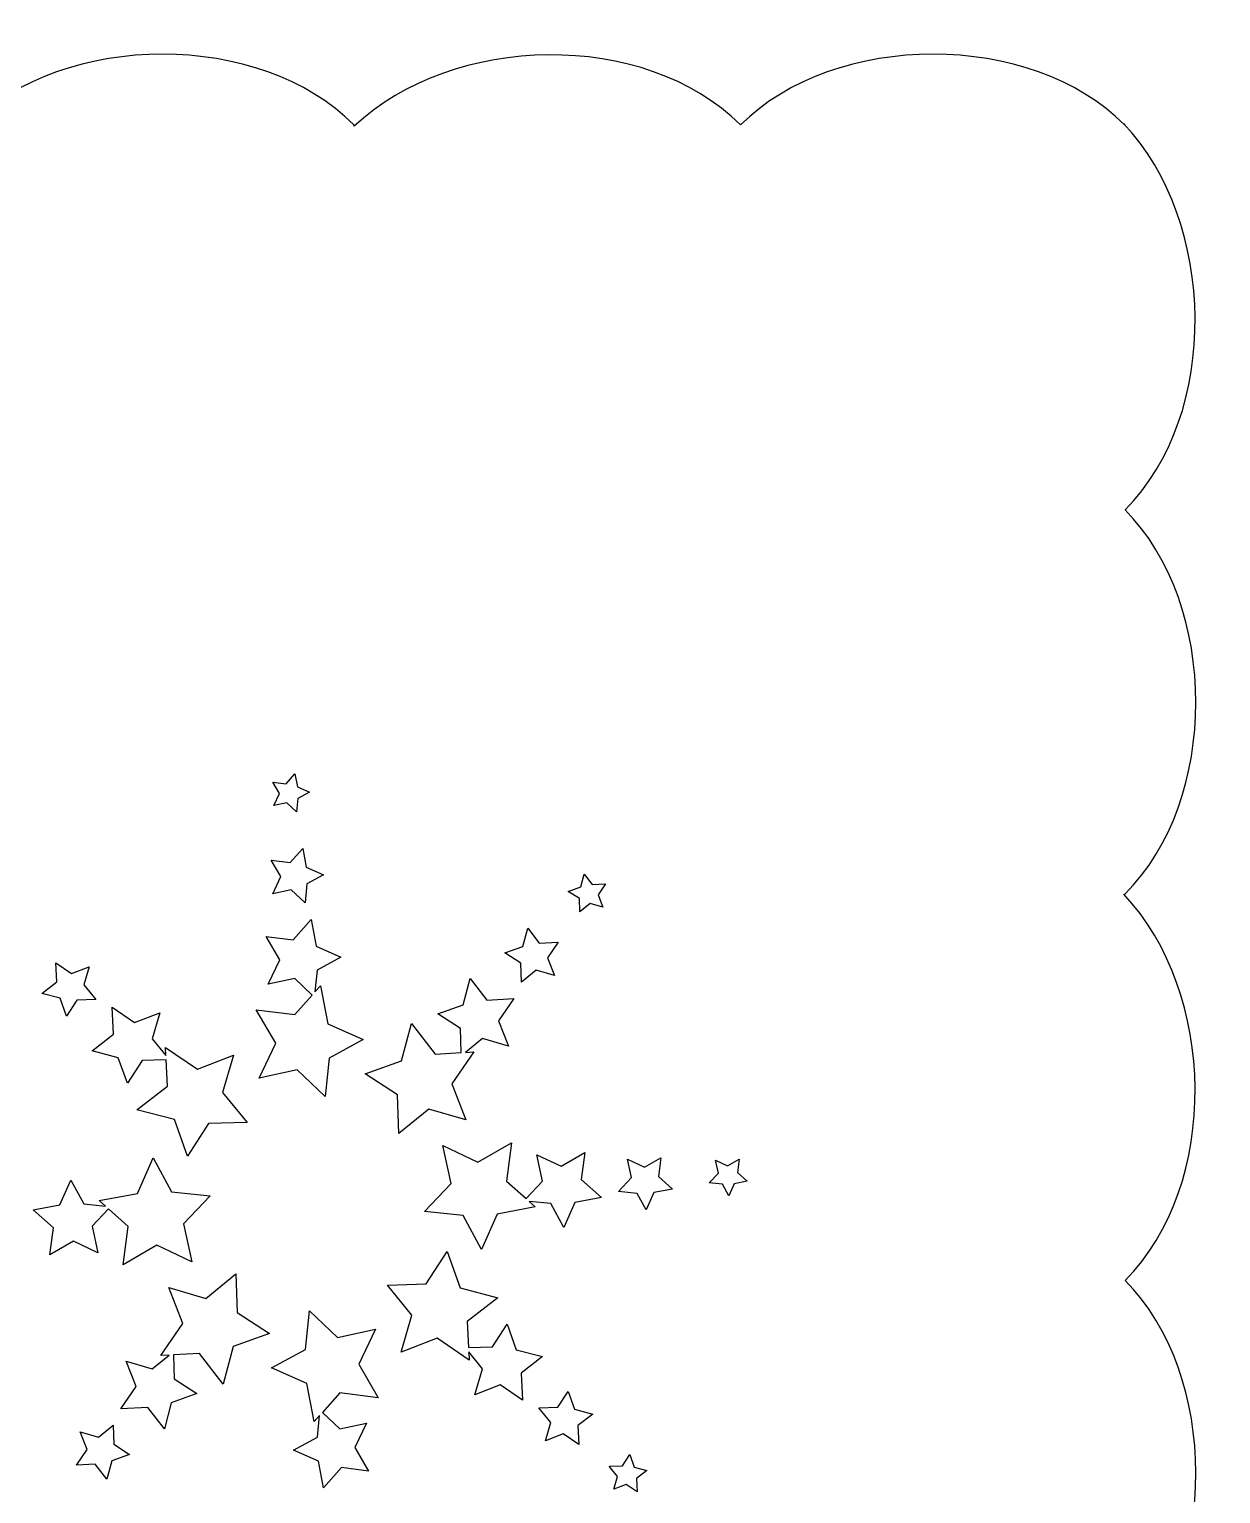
# Model space of a CAD drawing. Header units: centimetres. Extents: x -11.1 to 11.3, y -11.4 to 10.9.
# Drawn here: x 5.72 to 11.26, y 4.14 to 10.94 of the extents above; entities that cross this region are included whole.
import ezdxf

# ---------------------------------------------------------------- set-up
doc = ezdxf.new("R2010")
doc.units = ezdxf.units.CM
doc.header["$MEASUREMENT"] = 0
doc.layers.add('Camada 1', color=7, linetype='Continuous')

msp = doc.modelspace()

# ---------------------------------------------------------------- linework, layer by layer
at = {"layer": 'Camada 1'}
for points, knots in [([(10.80794, 10.50385), (11.24006, 10.04935), (11.25858, 9.15426), (10.81413, 8.70984), (10.81413, 8.70984), (11.25239, 8.27158), (11.25239, 7.358), (10.81413, 6.92586), (10.81413, 6.92586), (10.81413, 6.92586), (10.80794, 6.92422), (10.80794, 6.92422), (10.80794, 6.92422), (11.24006, 6.46972), (11.25858, 5.57466), (10.81413, 5.13019), (10.81413, 5.13019), (11.25239, 4.69196), (11.25239, 3.77835), (10.81413, 3.34624), (10.81413, 3.34624), (10.81413, 3.34624), (10.80794, 3.3446), (10.80794, 3.3446), (10.80794, 3.3446), (11.24006, 2.89007), (11.25858, 1.99501), (10.81413, 1.55054), (10.81413, 1.55054), (11.25239, 1.11231), (11.25239, 0.1987), (10.81413, -0.23341), (10.81413, -0.23341), (10.81413, -0.23341), (10.80794, -0.23505), (10.80794, -0.23505), (10.80794, -0.23505), (11.24006, -0.68958), (11.25858, -1.58464), (10.81413, -2.02911), (10.81413, -2.02911), (11.25241, -2.46734), (11.25241, -3.38092), (10.81413, -3.81306), (10.81413, -3.81306), (10.81413, -3.81306), (10.80797, -3.8147), (10.80797, -3.8147), (10.80797, -3.8147), (11.24006, -4.26923), (11.25858, -5.16429), (10.81413, -5.60873), (10.81413, -5.60873), (11.25241, -6.04699), (11.25241, -6.96057), (10.81413, -7.39268), (10.81413, -7.39268), (10.81413, -7.39268), (10.80797, -7.39435), (10.80797, -7.39435), (10.80797, -7.39435), (11.24006, -7.84888), (11.25858, -8.74394), (10.81413, -9.18838), (10.81413, -9.18838), (11.25241, -9.62664), (11.25241, -10.54022), (10.81413, -10.97233), (10.81413, -10.97233), (10.81413, -10.97233), (10.81249, -10.96619), (10.81249, -10.96619), (10.81249, -10.96619), (10.35796, -11.39825), (9.4629, -11.41678), (9.01846, -10.97233), (9.01846, -10.97233), (8.58023, -11.41061), (7.66665, -11.41061), (7.23451, -10.97233), (7.23451, -10.97233), (7.23451, -10.97233), (7.23287, -10.96619), (7.23287, -10.96619), (7.23287, -10.96619), (6.77834, -11.39828), (5.88328, -11.41678), (5.43884, -10.97233), (5.43884, -10.97233), (5.00058, -11.41061), (4.087, -11.41061), (3.65489, -10.97233), (3.65489, -10.97233), (3.65489, -10.97233), (3.65325, -10.96619), (3.65325, -10.96619), (3.65325, -10.96619), (3.19872, -11.39828), (2.30366, -11.41678), (1.85922, -10.97233), (1.85922, -10.97233), (1.42096, -11.41061), (0.50738, -11.41061), (0.07527, -10.97233), (0.07527, -10.97233), (0.07527, -10.97233), (0.07363, -10.96619), (0.07363, -10.96619), (0.07363, -10.96619), (-0.3809, -11.39828), (-1.27596, -11.41678), (-1.7204, -10.97233), (-1.7204, -10.97233), (-2.15866, -11.41061), (-3.07221, -11.41061), (-3.50435, -10.97233), (-3.50435, -10.97233), (-3.50435, -10.97233), (-3.50599, -10.96619), (-3.50599, -10.96619), (-3.50599, -10.96619), (-3.96049, -11.39828), (-4.85558, -11.41678), (-5.30005, -10.97233), (-5.30005, -10.97233), (-5.73828, -11.41061), (-6.65186, -11.41061), (-7.084, -10.97233), (-7.084, -10.97233), (-7.084, -10.97233), (-7.08564, -10.96619), (-7.08564, -10.96619), (-7.08564, -10.96619), (-7.54017, -11.39828), (-8.43523, -11.41678), (-8.87967, -10.97233), (-8.87967, -10.97233), (-9.31793, -11.41061), (-10.23151, -11.41061), (-10.66362, -10.97233), (-10.66362, -10.97233), (-10.66362, -10.97233), (-10.65907, -10.97789), (-10.65907, -10.97789), (-10.65907, -10.97789), (-11.09116, -10.52339), (-11.10968, -9.6283), (-10.66526, -9.18386), (-10.66526, -9.18386), (-11.10352, -8.74563), (-11.10352, -7.83202), (-10.66526, -7.39991), (-10.66526, -7.39991), (-10.66526, -7.39991), (-10.65907, -7.39827), (-10.65907, -7.39827), (-10.65907, -7.39827), (-11.09116, -6.94374), (-11.10968, -6.04868), (-10.66526, -5.60421), (-10.66526, -5.60421), (-11.10352, -5.16598), (-11.10352, -4.25237), (-10.66526, -3.82026), (-10.66526, -3.82026), (-10.66526, -3.82026), (-10.65907, -3.81862), (-10.65907, -3.81862), (-10.65907, -3.81862), (-11.09116, -3.36409), (-11.10968, -2.46903), (-10.66526, -2.02456), (-10.66526, -2.02456), (-11.10352, -1.58633), (-11.10352, -0.67272), (-10.66526, -0.24061), (-10.66526, -0.24061), (-10.66526, -0.24061), (-10.65907, -0.23897), (-10.65907, -0.23897), (-10.65907, -0.23897), (-11.09116, 0.21556), (-11.10968, 1.11062), (-10.66526, 1.55506), (-10.66526, 1.55506), (-11.10352, 1.99332), (-11.10352, 2.9069), (-10.66526, 3.33904), (-10.66526, 3.33904), (-10.66526, 3.33904), (-10.65907, 3.34068), (-10.65907, 3.34068), (-10.65907, 3.34068), (-11.09116, 3.79521), (-11.10968, 4.69027), (-10.66526, 5.13471), (-10.66526, 5.13471), (-11.10352, 5.57297), (-11.10352, 6.48655), (-10.66526, 6.91866), (-10.66526, 6.91866), (-10.66526, 6.91866), (-10.65907, 6.9203), (-10.65907, 6.9203), (-10.65907, 6.9203), (-11.09116, 7.37483), (-11.10968, 8.26989), (-10.66526, 8.71433), (-10.66526, 8.71433), (-11.10352, 9.15259), (-11.10352, 10.06617), (-10.66526, 10.49828), (-10.66526, 10.49828), (-10.66526, 10.49828), (-10.66362, 10.49212), (-10.66362, 10.49212), (-10.66362, 10.49212), (-10.20909, 10.92421), (-9.31403, 10.94273), (-8.86959, 10.49828), (-8.86959, 10.49828), (-8.43133, 10.93654), (-7.51775, 10.93654), (-7.08564, 10.49828), (-7.08564, 10.49828), (-7.08564, 10.49828), (-7.084, 10.49212), (-7.084, 10.49212), (-7.084, 10.49212), (-6.62947, 10.92421), (-5.73441, 10.94273), (-5.28997, 10.49828), (-5.28997, 10.49828), (-4.85171, 10.93654), (-3.93813, 10.93654), (-3.50602, 10.49828), (-3.50602, 10.49828), (-3.50602, 10.49828), (-3.50438, 10.49212), (-3.50438, 10.49212), (-3.50438, 10.49212), (-3.04985, 10.92421), (-2.15479, 10.94273), (-1.71035, 10.49828), (-1.71035, 10.49828), (-1.27209, 10.93654), (-0.35851, 10.93654), (0.0736, 10.49828), (0.0736, 10.49828), (0.0736, 10.49828), (0.07524, 10.49212), (0.07524, 10.49212), (0.07524, 10.49212), (0.52977, 10.92421), (1.42483, 10.94273), (1.86927, 10.49828), (1.86927, 10.49828), (2.30753, 10.93654), (3.22108, 10.93654), (3.65322, 10.49828), (3.65322, 10.49828), (3.65322, 10.49828), (3.65486, 10.49212), (3.65486, 10.49212), (3.65486, 10.49212), (4.10936, 10.92421), (5.00445, 10.94273), (5.44889, 10.49828), (5.44889, 10.49828), (5.88715, 10.93654), (6.80073, 10.93654), (7.23284, 10.49828), (7.23284, 10.49828), (7.23284, 10.49828), (7.23448, 10.49212), (7.23448, 10.49212), (7.23448, 10.49212), (7.68901, 10.92421), (8.58407, 10.94273), (9.02851, 10.49828), (9.02851, 10.49828), (9.46677, 10.93654), (10.38035, 10.93654), (10.81246, 10.49828), (10.81246, 10.49828), (10.81246, 10.49828), (10.80794, 10.50385), (10.80794, 10.50385)], [0, 0, 0, 0, 0.0136986, 0.0136986, 0.0136986, 0.0136986, 0.0273973, 0.0273973, 0.0273973, 0.0273973, 0.0410959, 0.0410959, 0.0410959, 0.0410959, 0.0547945, 0.0547945, 0.0547945, 0.0547945, 0.0684932, 0.0684932, 0.0684932, 0.0684932, 0.0821918, 0.0821918, 0.0821918, 0.0821918, 0.0958904, 0.0958904, 0.0958904, 0.0958904, 0.109589, 0.109589, 0.109589, 0.109589, 0.1232877, 0.1232877, 0.1232877, 0.1232877, 0.1369863, 0.1369863, 0.1369863, 0.1369863, 0.1506849, 0.1506849, 0.1506849, 0.1506849, 0.1643836, 0.1643836, 0.1643836, 0.1643836, 0.1780822, 0.1780822, 0.1780822, 0.1780822, 0.1917808, 0.1917808, 0.1917808, 0.1917808, 0.2054795, 0.2054795, 0.2054795, 0.2054795, 0.2191781, 0.2191781, 0.2191781, 0.2191781, 0.2328767, 0.2328767, 0.2328767, 0.2328767, 0.2465753, 0.2465753, 0.2465753, 0.2465753, 0.260274, 0.260274, 0.260274, 0.260274, 0.2739726, 0.2739726, 0.2739726, 0.2739726, 0.2876712, 0.2876712, 0.2876712, 0.2876712, 0.3013699, 0.3013699, 0.3013699, 0.3013699, 0.3150685, 0.3150685, 0.3150685, 0.3150685, 0.3287671, 0.3287671, 0.3287671, 0.3287671, 0.3424658, 0.3424658, 0.3424658, 0.3424658, 0.3561644, 0.3561644, 0.3561644, 0.3561644, 0.369863, 0.369863, 0.369863, 0.369863, 0.3835616, 0.3835616, 0.3835616, 0.3835616, 0.3972603, 0.3972603, 0.3972603, 0.3972603, 0.4109589, 0.4109589, 0.4109589, 0.4109589, 0.4246575, 0.4246575, 0.4246575, 0.4246575, 0.4383562, 0.4383562, 0.4383562, 0.4383562, 0.4520548, 0.4520548, 0.4520548, 0.4520548, 0.4657534, 0.4657534, 0.4657534, 0.4657534, 0.4794521, 0.4794521, 0.4794521, 0.4794521, 0.4931507, 0.4931507, 0.4931507, 0.4931507, 0.5068493, 0.5068493, 0.5068493, 0.5068493, 0.5205479, 0.5205479, 0.5205479, 0.5205479, 0.5342466, 0.5342466, 0.5342466, 0.5342466, 0.5479452, 0.5479452, 0.5479452, 0.5479452, 0.5616438, 0.5616438, 0.5616438, 0.5616438, 0.5753425, 0.5753425, 0.5753425, 0.5753425, 0.5890411, 0.5890411, 0.5890411, 0.5890411, 0.6027397, 0.6027397, 0.6027397, 0.6027397, 0.6164384, 0.6164384, 0.6164384, 0.6164384, 0.630137, 0.630137, 0.630137, 0.630137, 0.6438356, 0.6438356, 0.6438356, 0.6438356, 0.6575342, 0.6575342, 0.6575342, 0.6575342, 0.6712329, 0.6712329, 0.6712329, 0.6712329, 0.6849315, 0.6849315, 0.6849315, 0.6849315, 0.6986301, 0.6986301, 0.6986301, 0.6986301, 0.7123288, 0.7123288, 0.7123288, 0.7123288, 0.7260274, 0.7260274, 0.7260274, 0.7260274, 0.739726, 0.739726, 0.739726, 0.739726, 0.7534247, 0.7534247, 0.7534247, 0.7534247, 0.7671233, 0.7671233, 0.7671233, 0.7671233, 0.7808219, 0.7808219, 0.7808219, 0.7808219, 0.7945205, 0.7945205, 0.7945205, 0.7945205, 0.8082192, 0.8082192, 0.8082192, 0.8082192, 0.8219178, 0.8219178, 0.8219178, 0.8219178, 0.8356164, 0.8356164, 0.8356164, 0.8356164, 0.8493151, 0.8493151, 0.8493151, 0.8493151, 0.8630137, 0.8630137, 0.8630137, 0.8630137, 0.8767123, 0.8767123, 0.8767123, 0.8767123, 0.890411, 0.890411, 0.890411, 0.890411, 0.9041096, 0.9041096, 0.9041096, 0.9041096, 0.9178082, 0.9178082, 0.9178082, 0.9178082, 0.9315068, 0.9315068, 0.9315068, 0.9315068, 0.9452055, 0.9452055, 0.9452055, 0.9452055, 0.9589041, 0.9589041, 0.9589041, 0.9589041, 0.9726027, 0.9726027, 0.9726027, 0.9726027, 1, 1, 1, 1]), ([(6.97233, 7.36859), (6.97233, 7.36859), (7.02644, 7.3982), (7.02644, 7.3982), (7.02644, 7.3982), (7.02644, 7.3982), (6.97003, 7.42315), (6.97003, 7.42315), (6.97003, 7.42315), (6.97003, 7.42315), (6.95857, 7.48377), (6.95857, 7.48377), (6.95857, 7.48377), (6.95857, 7.48377), (6.91745, 7.43781), (6.91745, 7.43781), (6.91745, 7.43781), (6.91745, 7.43781), (6.85625, 7.44562), (6.85625, 7.44562), (6.85625, 7.44562), (6.85625, 7.44562), (6.88723, 7.39228), (6.88723, 7.39228), (6.88723, 7.39228), (6.88723, 7.39228), (6.86088, 7.33656), (6.86088, 7.33656), (6.86088, 7.33656), (6.86088, 7.33656), (6.92118, 7.34955), (6.92118, 7.34955), (6.92118, 7.34955), (6.92118, 7.34955), (6.96605, 7.30727), (6.96605, 7.30727), (6.96605, 7.30727), (6.96605, 7.30727), (6.97233, 7.36859), (6.97233, 7.36859)], [0, 0, 0, 0, 0.0909091, 0.0909091, 0.0909091, 0.0909091, 0.1818182, 0.1818182, 0.1818182, 0.1818182, 0.2727273, 0.2727273, 0.2727273, 0.2727273, 0.3636364, 0.3636364, 0.3636364, 0.3636364, 0.4545455, 0.4545455, 0.4545455, 0.4545455, 0.5454545, 0.5454545, 0.5454545, 0.5454545, 0.6363636, 0.6363636, 0.6363636, 0.6363636, 0.7272727, 0.7272727, 0.7272727, 0.7272727, 0.8181818, 0.8181818, 0.8181818, 0.8181818, 1, 1, 1, 1]), ([(7.0145, 6.97227), (7.0145, 6.97227), (7.09176, 7.0146), (7.09176, 7.0146), (7.09176, 7.0146), (7.09176, 7.0146), (7.01117, 7.05021), (7.01117, 7.05021), (7.01117, 7.05021), (7.01117, 7.05021), (6.99482, 7.13676), (6.99482, 7.13676), (6.99482, 7.13676), (6.99482, 7.13676), (6.93603, 7.07112), (6.93603, 7.07112), (6.93603, 7.07112), (6.93603, 7.07112), (6.84864, 7.08231), (6.84864, 7.08231), (6.84864, 7.08231), (6.84864, 7.08231), (6.89293, 7.00614), (6.89293, 7.00614), (6.89293, 7.00614), (6.89293, 7.00614), (6.85528, 6.92647), (6.85528, 6.92647), (6.85528, 6.92647), (6.85528, 6.92647), (6.9414, 6.94504), (6.9414, 6.94504), (6.9414, 6.94504), (6.9414, 6.94504), (7.00554, 6.88461), (7.00554, 6.88461), (7.00554, 6.88461), (7.00554, 6.88461), (7.0145, 6.97227), (7.0145, 6.97227)], [0, 0, 0, 0, 0.0909091, 0.0909091, 0.0909091, 0.0909091, 0.1818182, 0.1818182, 0.1818182, 0.1818182, 0.2727273, 0.2727273, 0.2727273, 0.2727273, 0.3636364, 0.3636364, 0.3636364, 0.3636364, 0.4545455, 0.4545455, 0.4545455, 0.4545455, 0.5454545, 0.5454545, 0.5454545, 0.5454545, 0.6363636, 0.6363636, 0.6363636, 0.6363636, 0.7272727, 0.7272727, 0.7272727, 0.7272727, 0.8181818, 0.8181818, 0.8181818, 0.8181818, 1, 1, 1, 1]), ([(8.36655, 6.92137), (8.36655, 6.92137), (8.40132, 6.9723), (8.40132, 6.9723), (8.40132, 6.9723), (8.40132, 6.9723), (8.33975, 6.96891), (8.33975, 6.96891), (8.33975, 6.96891), (8.33975, 6.96891), (8.30202, 7.01773), (8.30202, 7.01773), (8.30202, 7.01773), (8.30202, 7.01773), (8.28625, 6.95809), (8.28625, 6.95809), (8.28625, 6.95809), (8.28625, 6.95809), (8.22817, 6.93732), (8.22817, 6.93732), (8.22817, 6.93732), (8.22817, 6.93732), (8.27998, 6.90385), (8.27998, 6.90385), (8.27998, 6.90385), (8.27998, 6.90385), (8.28183, 6.84223), (8.28183, 6.84223), (8.28183, 6.84223), (8.28183, 6.84223), (8.32967, 6.88115), (8.32967, 6.88115), (8.32967, 6.88115), (8.32967, 6.88115), (8.38883, 6.86385), (8.38883, 6.86385), (8.38883, 6.86385), (8.38883, 6.86385), (8.36655, 6.92137), (8.36655, 6.92137)], [0, 0, 0, 0, 0.0909091, 0.0909091, 0.0909091, 0.0909091, 0.1818182, 0.1818182, 0.1818182, 0.1818182, 0.2727273, 0.2727273, 0.2727273, 0.2727273, 0.3636364, 0.3636364, 0.3636364, 0.3636364, 0.4545455, 0.4545455, 0.4545455, 0.4545455, 0.5454545, 0.5454545, 0.5454545, 0.5454545, 0.6363636, 0.6363636, 0.6363636, 0.6363636, 0.7272727, 0.7272727, 0.7272727, 0.7272727, 0.8181818, 0.8181818, 0.8181818, 0.8181818, 1, 1, 1, 1]), ([(7.07745, 6.49893), (7.07745, 6.49893), (7.05181, 6.47028), (7.05181, 6.47028), (7.05181, 6.47028), (7.05181, 6.47028), (7.06213, 6.57117), (7.06213, 6.57117), (7.06213, 6.57117), (7.06213, 6.57117), (7.17254, 6.63163), (7.17254, 6.63163), (7.17254, 6.63163), (7.17254, 6.63163), (7.05739, 6.68251), (7.05739, 6.68251), (7.05739, 6.68251), (7.05739, 6.68251), (7.03403, 6.80615), (7.03403, 6.80615), (7.03403, 6.80615), (7.03403, 6.80615), (6.95008, 6.71241), (6.95008, 6.71241), (6.95008, 6.71241), (6.95008, 6.71241), (6.82525, 6.72839), (6.82525, 6.72839), (6.82525, 6.72839), (6.82525, 6.72839), (6.88851, 6.61959), (6.88851, 6.61959), (6.88851, 6.61959), (6.88851, 6.61959), (6.83472, 6.50579), (6.83472, 6.50579), (6.83472, 6.50579), (6.83472, 6.50579), (6.95772, 6.5323), (6.95772, 6.5323), (6.95772, 6.5323), (6.95772, 6.5323), (7.03887, 6.45586), (7.03887, 6.45586), (7.03887, 6.45586), (7.03887, 6.45586), (6.95751, 6.36498), (6.95751, 6.36498), (6.95751, 6.36498), (6.95751, 6.36498), (6.77918, 6.38784), (6.77918, 6.38784), (6.77918, 6.38784), (6.77918, 6.38784), (6.86956, 6.2324), (6.86956, 6.2324), (6.86956, 6.2324), (6.86956, 6.2324), (6.7927, 6.06984), (6.7927, 6.06984), (6.7927, 6.06984), (6.7927, 6.06984), (6.96849, 6.10773), (6.96849, 6.10773), (6.96849, 6.10773), (6.96849, 6.10773), (7.09933, 5.98441), (7.09933, 5.98441), (7.09933, 5.98441), (7.09933, 5.98441), (7.11761, 6.16327), (7.11761, 6.16327), (7.11761, 6.16327), (7.11761, 6.16327), (7.27535, 6.24963), (7.27535, 6.24963), (7.27535, 6.24963), (7.27535, 6.24963), (7.11086, 6.32231), (7.11086, 6.32231), (7.11086, 6.32231), (7.11086, 6.32231), (7.07745, 6.49893), (7.07745, 6.49893)], [0, 0, 0, 0, 0.0454545, 0.0454545, 0.0454545, 0.0454545, 0.0909091, 0.0909091, 0.0909091, 0.0909091, 0.1363636, 0.1363636, 0.1363636, 0.1363636, 0.1818182, 0.1818182, 0.1818182, 0.1818182, 0.2272727, 0.2272727, 0.2272727, 0.2272727, 0.2727273, 0.2727273, 0.2727273, 0.2727273, 0.3181818, 0.3181818, 0.3181818, 0.3181818, 0.3636364, 0.3636364, 0.3636364, 0.3636364, 0.4090909, 0.4090909, 0.4090909, 0.4090909, 0.4545455, 0.4545455, 0.4545455, 0.4545455, 0.5, 0.5, 0.5, 0.5, 0.5454545, 0.5454545, 0.5454545, 0.5454545, 0.5909091, 0.5909091, 0.5909091, 0.5909091, 0.6363636, 0.6363636, 0.6363636, 0.6363636, 0.6818182, 0.6818182, 0.6818182, 0.6818182, 0.7272727, 0.7272727, 0.7272727, 0.7272727, 0.7727273, 0.7727273, 0.7727273, 0.7727273, 0.8181818, 0.8181818, 0.8181818, 0.8181818, 0.8636364, 0.8636364, 0.8636364, 0.8636364, 0.9090909, 0.9090909, 0.9090909, 0.9090909, 1, 1, 1, 1]), ([(8.132, 6.62853), (8.132, 6.62853), (8.18164, 6.70132), (8.18164, 6.70132), (8.18164, 6.70132), (8.18164, 6.70132), (8.09367, 6.69645), (8.09367, 6.69645), (8.09367, 6.69645), (8.09367, 6.69645), (8.0398, 6.76617), (8.0398, 6.76617), (8.0398, 6.76617), (8.0398, 6.76617), (8.01723, 6.681), (8.01723, 6.681), (8.01723, 6.681), (8.01723, 6.681), (7.93428, 6.65129), (7.93428, 6.65129), (7.93428, 6.65129), (7.93428, 6.65129), (8.00828, 6.60356), (8.00828, 6.60356), (8.00828, 6.60356), (8.00828, 6.60356), (8.01093, 6.51548), (8.01093, 6.51548), (8.01093, 6.51548), (8.01093, 6.51548), (8.07922, 6.57112), (8.07922, 6.57112), (8.07922, 6.57112), (8.07922, 6.57112), (8.16381, 6.54638), (8.16381, 6.54638), (8.16381, 6.54638), (8.16381, 6.54638), (8.132, 6.62853), (8.132, 6.62853)], [0, 0, 0, 0, 0.0909091, 0.0909091, 0.0909091, 0.0909091, 0.1818182, 0.1818182, 0.1818182, 0.1818182, 0.2727273, 0.2727273, 0.2727273, 0.2727273, 0.3636364, 0.3636364, 0.3636364, 0.3636364, 0.4545455, 0.4545455, 0.4545455, 0.4545455, 0.5454545, 0.5454545, 0.5454545, 0.5454545, 0.6363636, 0.6363636, 0.6363636, 0.6363636, 0.7272727, 0.7272727, 0.7272727, 0.7272727, 0.8181818, 0.8181818, 0.8181818, 0.8181818, 1, 1, 1, 1]), ([(6.03358, 6.43477), (6.03358, 6.43477), (5.97796, 6.50311), (5.97796, 6.50311), (5.97796, 6.50311), (5.97796, 6.50311), (6.0027, 6.58767), (6.0027, 6.58767), (6.0027, 6.58767), (6.0027, 6.58767), (5.92055, 6.55587), (5.92055, 6.55587), (5.92055, 6.55587), (5.92055, 6.55587), (5.84774, 6.60548), (5.84774, 6.60548), (5.84774, 6.60548), (5.84774, 6.60548), (5.85261, 6.51751), (5.85261, 6.51751), (5.85261, 6.51751), (5.85261, 6.51751), (5.78289, 6.46364), (5.78289, 6.46364), (5.78289, 6.46364), (5.78289, 6.46364), (5.86803, 6.44107), (5.86803, 6.44107), (5.86803, 6.44107), (5.86803, 6.44107), (5.89777, 6.35812), (5.89777, 6.35812), (5.89777, 6.35812), (5.89777, 6.35812), (5.94553, 6.43215), (5.94553, 6.43215), (5.94553, 6.43215), (5.94553, 6.43215), (6.03358, 6.43477), (6.03358, 6.43477)], [0, 0, 0, 0, 0.0909091, 0.0909091, 0.0909091, 0.0909091, 0.1818182, 0.1818182, 0.1818182, 0.1818182, 0.2727273, 0.2727273, 0.2727273, 0.2727273, 0.3636364, 0.3636364, 0.3636364, 0.3636364, 0.4545455, 0.4545455, 0.4545455, 0.4545455, 0.5454545, 0.5454545, 0.5454545, 0.5454545, 0.6363636, 0.6363636, 0.6363636, 0.6363636, 0.7272727, 0.7272727, 0.7272727, 0.7272727, 0.8181818, 0.8181818, 0.8181818, 0.8181818, 1, 1, 1, 1]), ([(7.97557, 6.43983), (7.97557, 6.43983), (7.84989, 6.4329), (7.84989, 6.4329), (7.84989, 6.4329), (7.84989, 6.4329), (7.77292, 6.53249), (7.77292, 6.53249), (7.77292, 6.53249), (7.77292, 6.53249), (7.74069, 6.41083), (7.74069, 6.41083), (7.74069, 6.41083), (7.74069, 6.41083), (7.62221, 6.36839), (7.62221, 6.36839), (7.62221, 6.36839), (7.62221, 6.36839), (7.72796, 6.30013), (7.72796, 6.30013), (7.72796, 6.30013), (7.72796, 6.30013), (7.73129, 6.18871), (7.73129, 6.18871), (7.73129, 6.18871), (7.73129, 6.18871), (7.6095, 6.18199), (7.6095, 6.18199), (7.6095, 6.18199), (7.6095, 6.18199), (7.49954, 6.32423), (7.49954, 6.32423), (7.49954, 6.32423), (7.49954, 6.32423), (7.4535, 6.15043), (7.4535, 6.15043), (7.4535, 6.15043), (7.4535, 6.15043), (7.28422, 6.08981), (7.28422, 6.08981), (7.28422, 6.08981), (7.28422, 6.08981), (7.43527, 5.99231), (7.43527, 5.99231), (7.43527, 5.99231), (7.43527, 5.99231), (7.44061, 5.81258), (7.44061, 5.81258), (7.44061, 5.81258), (7.44061, 5.81258), (7.58002, 5.92614), (7.58002, 5.92614), (7.58002, 5.92614), (7.58002, 5.92614), (7.75261, 5.87566), (7.75261, 5.87566), (7.75261, 5.87566), (7.75261, 5.87566), (7.68768, 6.04338), (7.68768, 6.04338), (7.68768, 6.04338), (7.68768, 6.04338), (7.78899, 6.19189), (7.78899, 6.19189), (7.78899, 6.19189), (7.78899, 6.19189), (7.75065, 6.18977), (7.75065, 6.18977), (7.75065, 6.18977), (7.75065, 6.18977), (7.82928, 6.25383), (7.82928, 6.25383), (7.82928, 6.25383), (7.82928, 6.25383), (7.95006, 6.21851), (7.95006, 6.21851), (7.95006, 6.21851), (7.95006, 6.21851), (7.90463, 6.33588), (7.90463, 6.33588), (7.90463, 6.33588), (7.90463, 6.33588), (7.97557, 6.43983), (7.97557, 6.43983)], [0, 0, 0, 0, 0.0454545, 0.0454545, 0.0454545, 0.0454545, 0.0909091, 0.0909091, 0.0909091, 0.0909091, 0.1363636, 0.1363636, 0.1363636, 0.1363636, 0.1818182, 0.1818182, 0.1818182, 0.1818182, 0.2272727, 0.2272727, 0.2272727, 0.2272727, 0.2727273, 0.2727273, 0.2727273, 0.2727273, 0.3181818, 0.3181818, 0.3181818, 0.3181818, 0.3636364, 0.3636364, 0.3636364, 0.3636364, 0.4090909, 0.4090909, 0.4090909, 0.4090909, 0.4545455, 0.4545455, 0.4545455, 0.4545455, 0.5, 0.5, 0.5, 0.5, 0.5454545, 0.5454545, 0.5454545, 0.5454545, 0.5909091, 0.5909091, 0.5909091, 0.5909091, 0.6363636, 0.6363636, 0.6363636, 0.6363636, 0.6818182, 0.6818182, 0.6818182, 0.6818182, 0.7272727, 0.7272727, 0.7272727, 0.7272727, 0.7727273, 0.7727273, 0.7727273, 0.7727273, 0.8181818, 0.8181818, 0.8181818, 0.8181818, 0.8636364, 0.8636364, 0.8636364, 0.8636364, 0.9090909, 0.9090909, 0.9090909, 0.9090909, 1, 1, 1, 1]), ([(6.73648, 5.86449), (6.73648, 5.86449), (6.62292, 6.0039), (6.62292, 6.0039), (6.62292, 6.0039), (6.62292, 6.0039), (6.67338, 6.17649), (6.67338, 6.17649), (6.67338, 6.17649), (6.67338, 6.17649), (6.50571, 6.11156), (6.50571, 6.11156), (6.50571, 6.11156), (6.50571, 6.11156), (6.35715, 6.2129), (6.35715, 6.2129), (6.35715, 6.2129), (6.35715, 6.2129), (6.35929, 6.17451), (6.35929, 6.17451), (6.35929, 6.17451), (6.35929, 6.17451), (6.29523, 6.25312), (6.29523, 6.25312), (6.29523, 6.25312), (6.29523, 6.25312), (6.33055, 6.3739), (6.33055, 6.3739), (6.33055, 6.3739), (6.33055, 6.3739), (6.21318, 6.32847), (6.21318, 6.32847), (6.21318, 6.32847), (6.21318, 6.32847), (6.10923, 6.3994), (6.10923, 6.3994), (6.10923, 6.3994), (6.10923, 6.3994), (6.11616, 6.27372), (6.11616, 6.27372), (6.11616, 6.27372), (6.11616, 6.27372), (6.01657, 6.19678), (6.01657, 6.19678), (6.01657, 6.19678), (6.01657, 6.19678), (6.13825, 6.1645), (6.13825, 6.1645), (6.13825, 6.1645), (6.13825, 6.1645), (6.18069, 6.04602), (6.18069, 6.04602), (6.18069, 6.04602), (6.18069, 6.04602), (6.24893, 6.15177), (6.24893, 6.15177), (6.24893, 6.15177), (6.24893, 6.15177), (6.36035, 6.15508), (6.36035, 6.15508), (6.36035, 6.15508), (6.36035, 6.15508), (6.3671, 6.03329), (6.3671, 6.03329), (6.3671, 6.03329), (6.3671, 6.03329), (6.22483, 5.92336), (6.22483, 5.92336), (6.22483, 5.92336), (6.22483, 5.92336), (6.39863, 5.87732), (6.39863, 5.87732), (6.39863, 5.87732), (6.39863, 5.87732), (6.45927, 5.70804), (6.45927, 5.70804), (6.45927, 5.70804), (6.45927, 5.70804), (6.55677, 5.85909), (6.55677, 5.85909), (6.55677, 5.85909), (6.55677, 5.85909), (6.73648, 5.86449), (6.73648, 5.86449)], [0, 0, 0, 0, 0.0454545, 0.0454545, 0.0454545, 0.0454545, 0.0909091, 0.0909091, 0.0909091, 0.0909091, 0.1363636, 0.1363636, 0.1363636, 0.1363636, 0.1818182, 0.1818182, 0.1818182, 0.1818182, 0.2272727, 0.2272727, 0.2272727, 0.2272727, 0.2727273, 0.2727273, 0.2727273, 0.2727273, 0.3181818, 0.3181818, 0.3181818, 0.3181818, 0.3636364, 0.3636364, 0.3636364, 0.3636364, 0.4090909, 0.4090909, 0.4090909, 0.4090909, 0.4545455, 0.4545455, 0.4545455, 0.4545455, 0.5, 0.5, 0.5, 0.5, 0.5454545, 0.5454545, 0.5454545, 0.5454545, 0.5909091, 0.5909091, 0.5909091, 0.5909091, 0.6363636, 0.6363636, 0.6363636, 0.6363636, 0.6818182, 0.6818182, 0.6818182, 0.6818182, 0.7272727, 0.7272727, 0.7272727, 0.7272727, 0.7727273, 0.7727273, 0.7727273, 0.7727273, 0.8181818, 0.8181818, 0.8181818, 0.8181818, 0.8636364, 0.8636364, 0.8636364, 0.8636364, 0.9090909, 0.9090909, 0.9090909, 0.9090909, 1, 1, 1, 1]), ([(8.38226, 5.515), (8.38226, 5.515), (8.28852, 5.59898), (8.28852, 5.59898), (8.28852, 5.59898), (8.28852, 5.59898), (8.3045, 5.72378), (8.3045, 5.72378), (8.3045, 5.72378), (8.3045, 5.72378), (8.19568, 5.66054), (8.19568, 5.66054), (8.19568, 5.66054), (8.19568, 5.66054), (8.08191, 5.71433), (8.08191, 5.71433), (8.08191, 5.71433), (8.08191, 5.71433), (8.10839, 5.59133), (8.10839, 5.59133), (8.10839, 5.59133), (8.10839, 5.59133), (8.03198, 5.51018), (8.03198, 5.51018), (8.03198, 5.51018), (8.03198, 5.51018), (7.9411, 5.59154), (7.9411, 5.59154), (7.9411, 5.59154), (7.9411, 5.59154), (7.96396, 5.76987), (7.96396, 5.76987), (7.96396, 5.76987), (7.96396, 5.76987), (7.80852, 5.67951), (7.80852, 5.67951), (7.80852, 5.67951), (7.80852, 5.67951), (7.64593, 5.75637), (7.64593, 5.75637), (7.64593, 5.75637), (7.64593, 5.75637), (7.68382, 5.58061), (7.68382, 5.58061), (7.68382, 5.58061), (7.68382, 5.58061), (7.56052, 5.44975), (7.56052, 5.44975), (7.56052, 5.44975), (7.56052, 5.44975), (7.73938, 5.43147), (7.73938, 5.43147), (7.73938, 5.43147), (7.73938, 5.43147), (7.82574, 5.27375), (7.82574, 5.27375), (7.82574, 5.27375), (7.82574, 5.27375), (7.89839, 5.43824), (7.89839, 5.43824), (7.89839, 5.43824), (7.89839, 5.43824), (8.07508, 5.4716), (8.07508, 5.4716), (8.07508, 5.4716), (8.07508, 5.4716), (8.04645, 5.49724), (8.04645, 5.49724), (8.04645, 5.49724), (8.04645, 5.49724), (8.14731, 5.48692), (8.14731, 5.48692), (8.14731, 5.48692), (8.14731, 5.48692), (8.20774, 5.37651), (8.20774, 5.37651), (8.20774, 5.37651), (8.20774, 5.37651), (8.25862, 5.49166), (8.25862, 5.49166), (8.25862, 5.49166), (8.25862, 5.49166), (8.38226, 5.515), (8.38226, 5.515)], [0, 0, 0, 0, 0.0454545, 0.0454545, 0.0454545, 0.0454545, 0.0909091, 0.0909091, 0.0909091, 0.0909091, 0.1363636, 0.1363636, 0.1363636, 0.1363636, 0.1818182, 0.1818182, 0.1818182, 0.1818182, 0.2272727, 0.2272727, 0.2272727, 0.2272727, 0.2727273, 0.2727273, 0.2727273, 0.2727273, 0.3181818, 0.3181818, 0.3181818, 0.3181818, 0.3636364, 0.3636364, 0.3636364, 0.3636364, 0.4090909, 0.4090909, 0.4090909, 0.4090909, 0.4545455, 0.4545455, 0.4545455, 0.4545455, 0.5, 0.5, 0.5, 0.5, 0.5454545, 0.5454545, 0.5454545, 0.5454545, 0.5909091, 0.5909091, 0.5909091, 0.5909091, 0.6363636, 0.6363636, 0.6363636, 0.6363636, 0.6818182, 0.6818182, 0.6818182, 0.6818182, 0.7272727, 0.7272727, 0.7272727, 0.7272727, 0.7727273, 0.7727273, 0.7727273, 0.7727273, 0.8181818, 0.8181818, 0.8181818, 0.8181818, 0.8636364, 0.8636364, 0.8636364, 0.8636364, 0.9090909, 0.9090909, 0.9090909, 0.9090909, 1, 1, 1, 1]), ([(6.0932, 5.46272), (6.0932, 5.46272), (6.18406, 5.38139), (6.18406, 5.38139), (6.18406, 5.38139), (6.18406, 5.38139), (6.1612, 5.20303), (6.1612, 5.20303), (6.1612, 5.20303), (6.1612, 5.20303), (6.3167, 5.29341), (6.3167, 5.29341), (6.3167, 5.29341), (6.3167, 5.29341), (6.47926, 5.21655), (6.47926, 5.21655), (6.47926, 5.21655), (6.47926, 5.21655), (6.44137, 5.39231), (6.44137, 5.39231), (6.44137, 5.39231), (6.44137, 5.39231), (6.56469, 5.52317), (6.56469, 5.52317), (6.56469, 5.52317), (6.56469, 5.52317), (6.38583, 5.54145), (6.38583, 5.54145), (6.38583, 5.54145), (6.38583, 5.54145), (6.29947, 5.69917), (6.29947, 5.69917), (6.29947, 5.69917), (6.29947, 5.69917), (6.22679, 5.5347), (6.22679, 5.5347), (6.22679, 5.5347), (6.22679, 5.5347), (6.05013, 5.50134), (6.05013, 5.50134), (6.05013, 5.50134), (6.05013, 5.50134), (6.07876, 5.4757), (6.07876, 5.4757), (6.07876, 5.4757), (6.07876, 5.4757), (5.97787, 5.48602), (5.97787, 5.48602), (5.97787, 5.48602), (5.97787, 5.48602), (5.91747, 5.5964), (5.91747, 5.5964), (5.91747, 5.5964), (5.91747, 5.5964), (5.86659, 5.48128), (5.86659, 5.48128), (5.86659, 5.48128), (5.86659, 5.48128), (5.74292, 5.45789), (5.74292, 5.45789), (5.74292, 5.45789), (5.74292, 5.45789), (5.83669, 5.37391), (5.83669, 5.37391), (5.83669, 5.37391), (5.83669, 5.37391), (5.82071, 5.24908), (5.82071, 5.24908), (5.82071, 5.24908), (5.82071, 5.24908), (5.92953, 5.31232), (5.92953, 5.31232), (5.92953, 5.31232), (5.92953, 5.31232), (6.04333, 5.25853), (6.04333, 5.25853), (6.04333, 5.25853), (6.04333, 5.25853), (6.01679, 5.38156), (6.01679, 5.38156), (6.01679, 5.38156), (6.01679, 5.38156), (6.0932, 5.46272), (6.0932, 5.46272)], [0, 0, 0, 0, 0.0454545, 0.0454545, 0.0454545, 0.0454545, 0.0909091, 0.0909091, 0.0909091, 0.0909091, 0.1363636, 0.1363636, 0.1363636, 0.1363636, 0.1818182, 0.1818182, 0.1818182, 0.1818182, 0.2272727, 0.2272727, 0.2272727, 0.2272727, 0.2727273, 0.2727273, 0.2727273, 0.2727273, 0.3181818, 0.3181818, 0.3181818, 0.3181818, 0.3636364, 0.3636364, 0.3636364, 0.3636364, 0.4090909, 0.4090909, 0.4090909, 0.4090909, 0.4545455, 0.4545455, 0.4545455, 0.4545455, 0.5, 0.5, 0.5, 0.5, 0.5454545, 0.5454545, 0.5454545, 0.5454545, 0.5909091, 0.5909091, 0.5909091, 0.5909091, 0.6363636, 0.6363636, 0.6363636, 0.6363636, 0.6818182, 0.6818182, 0.6818182, 0.6818182, 0.7272727, 0.7272727, 0.7272727, 0.7272727, 0.7727273, 0.7727273, 0.7727273, 0.7727273, 0.8181818, 0.8181818, 0.8181818, 0.8181818, 0.8636364, 0.8636364, 0.8636364, 0.8636364, 0.9090909, 0.9090909, 0.9090909, 0.9090909, 1, 1, 1, 1]), ([(8.71291, 5.55421), (8.71291, 5.55421), (8.64724, 5.613), (8.64724, 5.613), (8.64724, 5.613), (8.64724, 5.613), (8.65846, 5.70037), (8.65846, 5.70037), (8.65846, 5.70037), (8.65846, 5.70037), (8.58229, 5.65608), (8.58229, 5.65608), (8.58229, 5.65608), (8.58229, 5.65608), (8.50265, 5.69376), (8.50265, 5.69376), (8.50265, 5.69376), (8.50265, 5.69376), (8.52122, 5.60764), (8.52122, 5.60764), (8.52122, 5.60764), (8.52122, 5.60764), (8.46079, 5.54353), (8.46079, 5.54353), (8.46079, 5.54353), (8.46079, 5.54353), (8.54845, 5.53456), (8.54845, 5.53456), (8.54845, 5.53456), (8.54845, 5.53456), (8.59076, 5.4573), (8.59076, 5.4573), (8.59076, 5.4573), (8.59076, 5.4573), (8.62635, 5.53787), (8.62635, 5.53787), (8.62635, 5.53787), (8.62635, 5.53787), (8.71291, 5.55421), (8.71291, 5.55421)], [0, 0, 0, 0, 0.0909091, 0.0909091, 0.0909091, 0.0909091, 0.1818182, 0.1818182, 0.1818182, 0.1818182, 0.2727273, 0.2727273, 0.2727273, 0.2727273, 0.3636364, 0.3636364, 0.3636364, 0.3636364, 0.4545455, 0.4545455, 0.4545455, 0.4545455, 0.5454545, 0.5454545, 0.5454545, 0.5454545, 0.6363636, 0.6363636, 0.6363636, 0.6363636, 0.7272727, 0.7272727, 0.7272727, 0.7272727, 0.8181818, 0.8181818, 0.8181818, 0.8181818, 1, 1, 1, 1]), ([(9.01393, 5.6316), (9.01393, 5.6316), (9.02176, 5.6928), (9.02176, 5.6928), (9.02176, 5.6928), (9.02176, 5.6928), (8.96842, 5.66179), (8.96842, 5.66179), (8.96842, 5.66179), (8.96842, 5.66179), (8.9127, 5.68817), (8.9127, 5.68817), (8.9127, 5.68817), (8.9127, 5.68817), (8.92566, 5.62787), (8.92566, 5.62787), (8.92566, 5.62787), (8.92566, 5.62787), (8.88338, 5.583), (8.88338, 5.583), (8.88338, 5.583), (8.88338, 5.583), (8.94471, 5.57673), (8.94471, 5.57673), (8.94471, 5.57673), (8.94471, 5.57673), (8.97434, 5.52262), (8.97434, 5.52262), (8.97434, 5.52262), (8.97434, 5.52262), (8.99926, 5.57903), (8.99926, 5.57903), (8.99926, 5.57903), (8.99926, 5.57903), (9.05988, 5.59049), (9.05988, 5.59049), (9.05988, 5.59049), (9.05988, 5.59049), (9.01393, 5.6316), (9.01393, 5.6316)], [0, 0, 0, 0, 0.0909091, 0.0909091, 0.0909091, 0.0909091, 0.1818182, 0.1818182, 0.1818182, 0.1818182, 0.2727273, 0.2727273, 0.2727273, 0.2727273, 0.3636364, 0.3636364, 0.3636364, 0.3636364, 0.4545455, 0.4545455, 0.4545455, 0.4545455, 0.5454545, 0.5454545, 0.5454545, 0.5454545, 0.6363636, 0.6363636, 0.6363636, 0.6363636, 0.7272727, 0.7272727, 0.7272727, 0.7272727, 0.8181818, 0.8181818, 0.8181818, 0.8181818, 1, 1, 1, 1]), ([(7.38873, 5.10836), (7.38873, 5.10836), (7.50229, 4.969), (7.50229, 4.969), (7.50229, 4.969), (7.50229, 4.969), (7.45181, 4.79639), (7.45181, 4.79639), (7.45181, 4.79639), (7.45181, 4.79639), (7.6195, 4.86135), (7.6195, 4.86135), (7.6195, 4.86135), (7.6195, 4.86135), (7.76801, 4.76001), (7.76801, 4.76001), (7.76801, 4.76001), (7.76801, 4.76001), (7.76589, 4.7984), (7.76589, 4.7984), (7.76589, 4.7984), (7.76589, 4.7984), (7.82995, 4.71977), (7.82995, 4.71977), (7.82995, 4.71977), (7.82995, 4.71977), (7.79463, 4.59899), (7.79463, 4.59899), (7.79463, 4.59899), (7.79463, 4.59899), (7.91197, 4.64442), (7.91197, 4.64442), (7.91197, 4.64442), (7.91197, 4.64442), (8.01595, 4.57349), (8.01595, 4.57349), (8.01595, 4.57349), (8.01595, 4.57349), (8.00902, 4.69917), (8.00902, 4.69917), (8.00902, 4.69917), (8.00902, 4.69917), (8.10861, 4.77611), (8.10861, 4.77611), (8.10861, 4.77611), (8.10861, 4.77611), (7.98693, 4.80839), (7.98693, 4.80839), (7.98693, 4.80839), (7.98693, 4.80839), (7.94449, 4.92687), (7.94449, 4.92687), (7.94449, 4.92687), (7.94449, 4.92687), (7.87623, 4.82112), (7.87623, 4.82112), (7.87623, 4.82112), (7.87623, 4.82112), (7.76481, 4.81781), (7.76481, 4.81781), (7.76481, 4.81781), (7.76481, 4.81781), (7.75809, 4.9396), (7.75809, 4.9396), (7.75809, 4.9396), (7.75809, 4.9396), (7.90036, 5.04953), (7.90036, 5.04953), (7.90036, 5.04953), (7.90036, 5.04953), (7.72653, 5.09557), (7.72653, 5.09557), (7.72653, 5.09557), (7.72653, 5.09557), (7.66594, 5.26485), (7.66594, 5.26485), (7.66594, 5.26485), (7.66594, 5.26485), (7.56844, 5.1138), (7.56844, 5.1138), (7.56844, 5.1138), (7.56844, 5.1138), (7.38873, 5.10836), (7.38873, 5.10836)], [0, 0, 0, 0, 0.0454545, 0.0454545, 0.0454545, 0.0454545, 0.0909091, 0.0909091, 0.0909091, 0.0909091, 0.1363636, 0.1363636, 0.1363636, 0.1363636, 0.1818182, 0.1818182, 0.1818182, 0.1818182, 0.2272727, 0.2272727, 0.2272727, 0.2272727, 0.2727273, 0.2727273, 0.2727273, 0.2727273, 0.3181818, 0.3181818, 0.3181818, 0.3181818, 0.3636364, 0.3636364, 0.3636364, 0.3636364, 0.4090909, 0.4090909, 0.4090909, 0.4090909, 0.4545455, 0.4545455, 0.4545455, 0.4545455, 0.5, 0.5, 0.5, 0.5, 0.5454545, 0.5454545, 0.5454545, 0.5454545, 0.5909091, 0.5909091, 0.5909091, 0.5909091, 0.6363636, 0.6363636, 0.6363636, 0.6363636, 0.6818182, 0.6818182, 0.6818182, 0.6818182, 0.7272727, 0.7272727, 0.7272727, 0.7272727, 0.7727273, 0.7727273, 0.7727273, 0.7727273, 0.8181818, 0.8181818, 0.8181818, 0.8181818, 0.8636364, 0.8636364, 0.8636364, 0.8636364, 0.9090909, 0.9090909, 0.9090909, 0.9090909, 1, 1, 1, 1]), ([(6.67168, 4.82251), (6.67168, 4.82251), (6.84096, 4.88313), (6.84096, 4.88313), (6.84096, 4.88313), (6.84096, 4.88313), (6.68988, 4.98063), (6.68988, 4.98063), (6.68988, 4.98063), (6.68988, 4.98063), (6.68454, 5.16034), (6.68454, 5.16034), (6.68454, 5.16034), (6.68454, 5.16034), (6.54516, 5.04678), (6.54516, 5.04678), (6.54516, 5.04678), (6.54516, 5.04678), (6.37257, 5.09724), (6.37257, 5.09724), (6.37257, 5.09724), (6.37257, 5.09724), (6.4375, 4.92955), (6.4375, 4.92955), (6.4375, 4.92955), (6.4375, 4.92955), (6.33616, 4.78104), (6.33616, 4.78104), (6.33616, 4.78104), (6.33616, 4.78104), (6.37455, 4.78313), (6.37455, 4.78313), (6.37455, 4.78313), (6.37455, 4.78313), (6.29592, 4.7191), (6.29592, 4.7191), (6.29592, 4.7191), (6.29592, 4.7191), (6.17514, 4.75442), (6.17514, 4.75442), (6.17514, 4.75442), (6.17514, 4.75442), (6.22057, 4.63708), (6.22057, 4.63708), (6.22057, 4.63708), (6.22057, 4.63708), (6.14964, 4.5331), (6.14964, 4.5331), (6.14964, 4.5331), (6.14964, 4.5331), (6.27532, 4.54003), (6.27532, 4.54003), (6.27532, 4.54003), (6.27532, 4.54003), (6.35226, 4.44041), (6.35226, 4.44041), (6.35226, 4.44041), (6.35226, 4.44041), (6.38451, 4.56209), (6.38451, 4.56209), (6.38451, 4.56209), (6.38451, 4.56209), (6.50302, 4.60453), (6.50302, 4.60453), (6.50302, 4.60453), (6.50302, 4.60453), (6.39727, 4.67277), (6.39727, 4.67277), (6.39727, 4.67277), (6.39727, 4.67277), (6.39396, 4.78421), (6.39396, 4.78421), (6.39396, 4.78421), (6.39396, 4.78421), (6.51572, 4.79093), (6.51572, 4.79093), (6.51572, 4.79093), (6.51572, 4.79093), (6.62568, 4.64866), (6.62568, 4.64866), (6.62568, 4.64866), (6.62568, 4.64866), (6.67168, 4.82251), (6.67168, 4.82251)], [0, 0, 0, 0, 0.0454545, 0.0454545, 0.0454545, 0.0454545, 0.0909091, 0.0909091, 0.0909091, 0.0909091, 0.1363636, 0.1363636, 0.1363636, 0.1363636, 0.1818182, 0.1818182, 0.1818182, 0.1818182, 0.2272727, 0.2272727, 0.2272727, 0.2272727, 0.2727273, 0.2727273, 0.2727273, 0.2727273, 0.3181818, 0.3181818, 0.3181818, 0.3181818, 0.3636364, 0.3636364, 0.3636364, 0.3636364, 0.4090909, 0.4090909, 0.4090909, 0.4090909, 0.4545455, 0.4545455, 0.4545455, 0.4545455, 0.5, 0.5, 0.5, 0.5, 0.5454545, 0.5454545, 0.5454545, 0.5454545, 0.5909091, 0.5909091, 0.5909091, 0.5909091, 0.6363636, 0.6363636, 0.6363636, 0.6363636, 0.6818182, 0.6818182, 0.6818182, 0.6818182, 0.7272727, 0.7272727, 0.7272727, 0.7272727, 0.7727273, 0.7727273, 0.7727273, 0.7727273, 0.8181818, 0.8181818, 0.8181818, 0.8181818, 0.8636364, 0.8636364, 0.8636364, 0.8636364, 0.9090909, 0.9090909, 0.9090909, 0.9090909, 1, 1, 1, 1]), ([(7.34602, 4.58507), (7.34602, 4.58507), (7.25566, 4.74054), (7.25566, 4.74054), (7.25566, 4.74054), (7.25566, 4.74054), (7.3325, 4.90313), (7.3325, 4.90313), (7.3325, 4.90313), (7.3325, 4.90313), (7.15674, 4.86522), (7.15674, 4.86522), (7.15674, 4.86522), (7.15674, 4.86522), (7.02588, 4.98854), (7.02588, 4.98854), (7.02588, 4.98854), (7.02588, 4.98854), (7.0076, 4.80968), (7.0076, 4.80968), (7.0076, 4.80968), (7.0076, 4.80968), (6.84986, 4.72329), (6.84986, 4.72329), (6.84986, 4.72329), (6.84986, 4.72329), (7.01435, 4.65061), (7.01435, 4.65061), (7.01435, 4.65061), (7.01435, 4.65061), (7.04774, 4.47397), (7.04774, 4.47397), (7.04774, 4.47397), (7.04774, 4.47397), (7.07338, 4.50262), (7.07338, 4.50262), (7.07338, 4.50262), (7.07338, 4.50262), (7.06306, 4.40171), (7.06306, 4.40171), (7.06306, 4.40171), (7.06306, 4.40171), (6.95268, 4.34131), (6.95268, 4.34131), (6.95268, 4.34131), (6.95268, 4.34131), (7.0678, 4.2904), (7.0678, 4.2904), (7.0678, 4.2904), (7.0678, 4.2904), (7.09116, 4.16679), (7.09116, 4.16679), (7.09116, 4.16679), (7.09116, 4.16679), (7.17511, 4.26051), (7.17511, 4.26051), (7.17511, 4.26051), (7.17511, 4.26051), (7.29991, 4.24453), (7.29991, 4.24453), (7.29991, 4.24453), (7.29991, 4.24453), (7.23667, 4.35338), (7.23667, 4.35338), (7.23667, 4.35338), (7.23667, 4.35338), (7.29043, 4.46715), (7.29043, 4.46715), (7.29043, 4.46715), (7.29043, 4.46715), (7.16745, 4.44067), (7.16745, 4.44067), (7.16745, 4.44067), (7.16745, 4.44067), (7.08628, 4.51708), (7.08628, 4.51708), (7.08628, 4.51708), (7.08628, 4.51708), (7.16764, 4.60796), (7.16764, 4.60796), (7.16764, 4.60796), (7.16764, 4.60796), (7.34602, 4.58507), (7.34602, 4.58507)], [0, 0, 0, 0, 0.0454545, 0.0454545, 0.0454545, 0.0454545, 0.0909091, 0.0909091, 0.0909091, 0.0909091, 0.1363636, 0.1363636, 0.1363636, 0.1363636, 0.1818182, 0.1818182, 0.1818182, 0.1818182, 0.2272727, 0.2272727, 0.2272727, 0.2272727, 0.2727273, 0.2727273, 0.2727273, 0.2727273, 0.3181818, 0.3181818, 0.3181818, 0.3181818, 0.3636364, 0.3636364, 0.3636364, 0.3636364, 0.4090909, 0.4090909, 0.4090909, 0.4090909, 0.4545455, 0.4545455, 0.4545455, 0.4545455, 0.5, 0.5, 0.5, 0.5, 0.5454545, 0.5454545, 0.5454545, 0.5454545, 0.5909091, 0.5909091, 0.5909091, 0.5909091, 0.6363636, 0.6363636, 0.6363636, 0.6363636, 0.6818182, 0.6818182, 0.6818182, 0.6818182, 0.7272727, 0.7272727, 0.7272727, 0.7272727, 0.7727273, 0.7727273, 0.7727273, 0.7727273, 0.8181818, 0.8181818, 0.8181818, 0.8181818, 0.8636364, 0.8636364, 0.8636364, 0.8636364, 0.9090909, 0.9090909, 0.9090909, 0.9090909, 1, 1, 1, 1]), ([(8.09159, 4.53816), (8.09159, 4.53816), (8.14723, 4.46984), (8.14723, 4.46984), (8.14723, 4.46984), (8.14723, 4.46984), (8.12249, 4.38525), (8.12249, 4.38525), (8.12249, 4.38525), (8.12249, 4.38525), (8.20464, 4.41705), (8.20464, 4.41705), (8.20464, 4.41705), (8.20464, 4.41705), (8.27743, 4.36739), (8.27743, 4.36739), (8.27743, 4.36739), (8.27743, 4.36739), (8.27259, 4.45536), (8.27259, 4.45536), (8.27259, 4.45536), (8.27259, 4.45536), (8.34228, 4.50926), (8.34228, 4.50926), (8.34228, 4.50926), (8.34228, 4.50926), (8.25711, 4.53183), (8.25711, 4.53183), (8.25711, 4.53183), (8.25711, 4.53183), (8.2274, 4.61478), (8.2274, 4.61478), (8.2274, 4.61478), (8.2274, 4.61478), (8.17962, 4.54075), (8.17962, 4.54075), (8.17962, 4.54075), (8.17962, 4.54075), (8.09159, 4.53816), (8.09159, 4.53816)], [0, 0, 0, 0, 0.0909091, 0.0909091, 0.0909091, 0.0909091, 0.1818182, 0.1818182, 0.1818182, 0.1818182, 0.2727273, 0.2727273, 0.2727273, 0.2727273, 0.3636364, 0.3636364, 0.3636364, 0.3636364, 0.4545455, 0.4545455, 0.4545455, 0.4545455, 0.5454545, 0.5454545, 0.5454545, 0.5454545, 0.6363636, 0.6363636, 0.6363636, 0.6363636, 0.7272727, 0.7272727, 0.7272727, 0.7272727, 0.8181818, 0.8181818, 0.8181818, 0.8181818, 1, 1, 1, 1]), ([(5.99321, 4.34438), (5.99321, 4.34438), (5.94357, 4.27159), (5.94357, 4.27159), (5.94357, 4.27159), (5.94357, 4.27159), (6.03154, 4.27643), (6.03154, 4.27643), (6.03154, 4.27643), (6.03154, 4.27643), (6.08541, 4.20674), (6.08541, 4.20674), (6.08541, 4.20674), (6.08541, 4.20674), (6.10795, 4.29188), (6.10795, 4.29188), (6.10795, 4.29188), (6.10795, 4.29188), (6.19092, 4.32162), (6.19092, 4.32162), (6.19092, 4.32162), (6.19092, 4.32162), (6.11689, 4.36938), (6.11689, 4.36938), (6.11689, 4.36938), (6.11689, 4.36938), (6.11427, 4.45746), (6.11427, 4.45746), (6.11427, 4.45746), (6.11427, 4.45746), (6.04595, 4.40182), (6.04595, 4.40182), (6.04595, 4.40182), (6.04595, 4.40182), (5.96139, 4.42653), (5.96139, 4.42653), (5.96139, 4.42653), (5.96139, 4.42653), (5.99321, 4.34438), (5.99321, 4.34438)], [0, 0, 0, 0, 0.0909091, 0.0909091, 0.0909091, 0.0909091, 0.1818182, 0.1818182, 0.1818182, 0.1818182, 0.2727273, 0.2727273, 0.2727273, 0.2727273, 0.3636364, 0.3636364, 0.3636364, 0.3636364, 0.4545455, 0.4545455, 0.4545455, 0.4545455, 0.5454545, 0.5454545, 0.5454545, 0.5454545, 0.6363636, 0.6363636, 0.6363636, 0.6363636, 0.7272727, 0.7272727, 0.7272727, 0.7272727, 0.8181818, 0.8181818, 0.8181818, 0.8181818, 1, 1, 1, 1]), ([(8.41833, 4.26723), (8.41833, 4.26723), (8.45728, 4.21939), (8.45728, 4.21939), (8.45728, 4.21939), (8.45728, 4.21939), (8.44, 4.16018), (8.44, 4.16018), (8.44, 4.16018), (8.44, 4.16018), (8.49747, 4.18248), (8.49747, 4.18248), (8.49747, 4.18248), (8.49747, 4.18248), (8.54843, 4.14771), (8.54843, 4.14771), (8.54843, 4.14771), (8.54843, 4.14771), (8.54504, 4.20928), (8.54504, 4.20928), (8.54504, 4.20928), (8.54504, 4.20928), (8.59383, 4.24701), (8.59383, 4.24701), (8.59383, 4.24701), (8.59383, 4.24701), (8.53422, 4.26275), (8.53422, 4.26275), (8.53422, 4.26275), (8.53422, 4.26275), (8.51345, 4.32085), (8.51345, 4.32085), (8.51345, 4.32085), (8.51345, 4.32085), (8.48001, 4.26904), (8.48001, 4.26904), (8.48001, 4.26904), (8.48001, 4.26904), (8.41833, 4.26723), (8.41833, 4.26723)], [0, 0, 0, 0, 0.0909091, 0.0909091, 0.0909091, 0.0909091, 0.1818182, 0.1818182, 0.1818182, 0.1818182, 0.2727273, 0.2727273, 0.2727273, 0.2727273, 0.3636364, 0.3636364, 0.3636364, 0.3636364, 0.4545455, 0.4545455, 0.4545455, 0.4545455, 0.5454545, 0.5454545, 0.5454545, 0.5454545, 0.6363636, 0.6363636, 0.6363636, 0.6363636, 0.7272727, 0.7272727, 0.7272727, 0.7272727, 0.8181818, 0.8181818, 0.8181818, 0.8181818, 1, 1, 1, 1])]:
    msp.add_open_spline(points, degree=3, knots=knots, dxfattribs=at)

doc.saveas('drawing.dxf')
